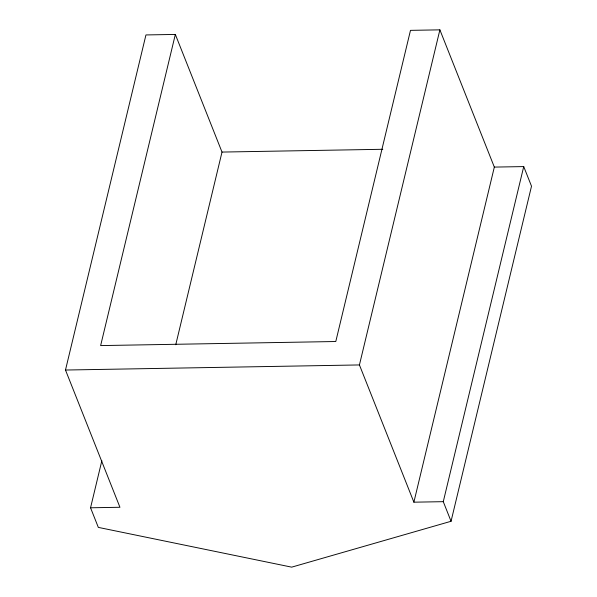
<?xml version="1.0" encoding="UTF-8"?>
<svg xmlns="http://www.w3.org/2000/svg" width="597" height="597" viewBox="0 0 597 597"><rect width="100%" height="100%" fill="white"/><g stroke="black" fill="none" stroke-linecap="round" stroke-linejoin="round"><path stroke-width="0.9" d="M101.856 460.69L90.55 507.786L119.945 507.271L65.491 370.036L145.944 34.939L175.339 34.432L222.009 152.071L175.757 344.73M175.339 34.432L100.632 345.588L335.79 341.514L410.49 30.357L439.885 29.85L494.331 167.093L413.885 502.181L443.28 501.674L451.056 521.278L291.679 567.15L98.326 527.39L90.55 507.786M413.885 502.181L359.431 364.939L439.885 29.85M443.28 501.674L523.726 166.585L494.331 167.093M451.056 521.278L531.509 186.189L523.726 166.585M222.009 152.071L382.804 149.28M65.491 370.036L359.431 364.939"/></g></svg>
